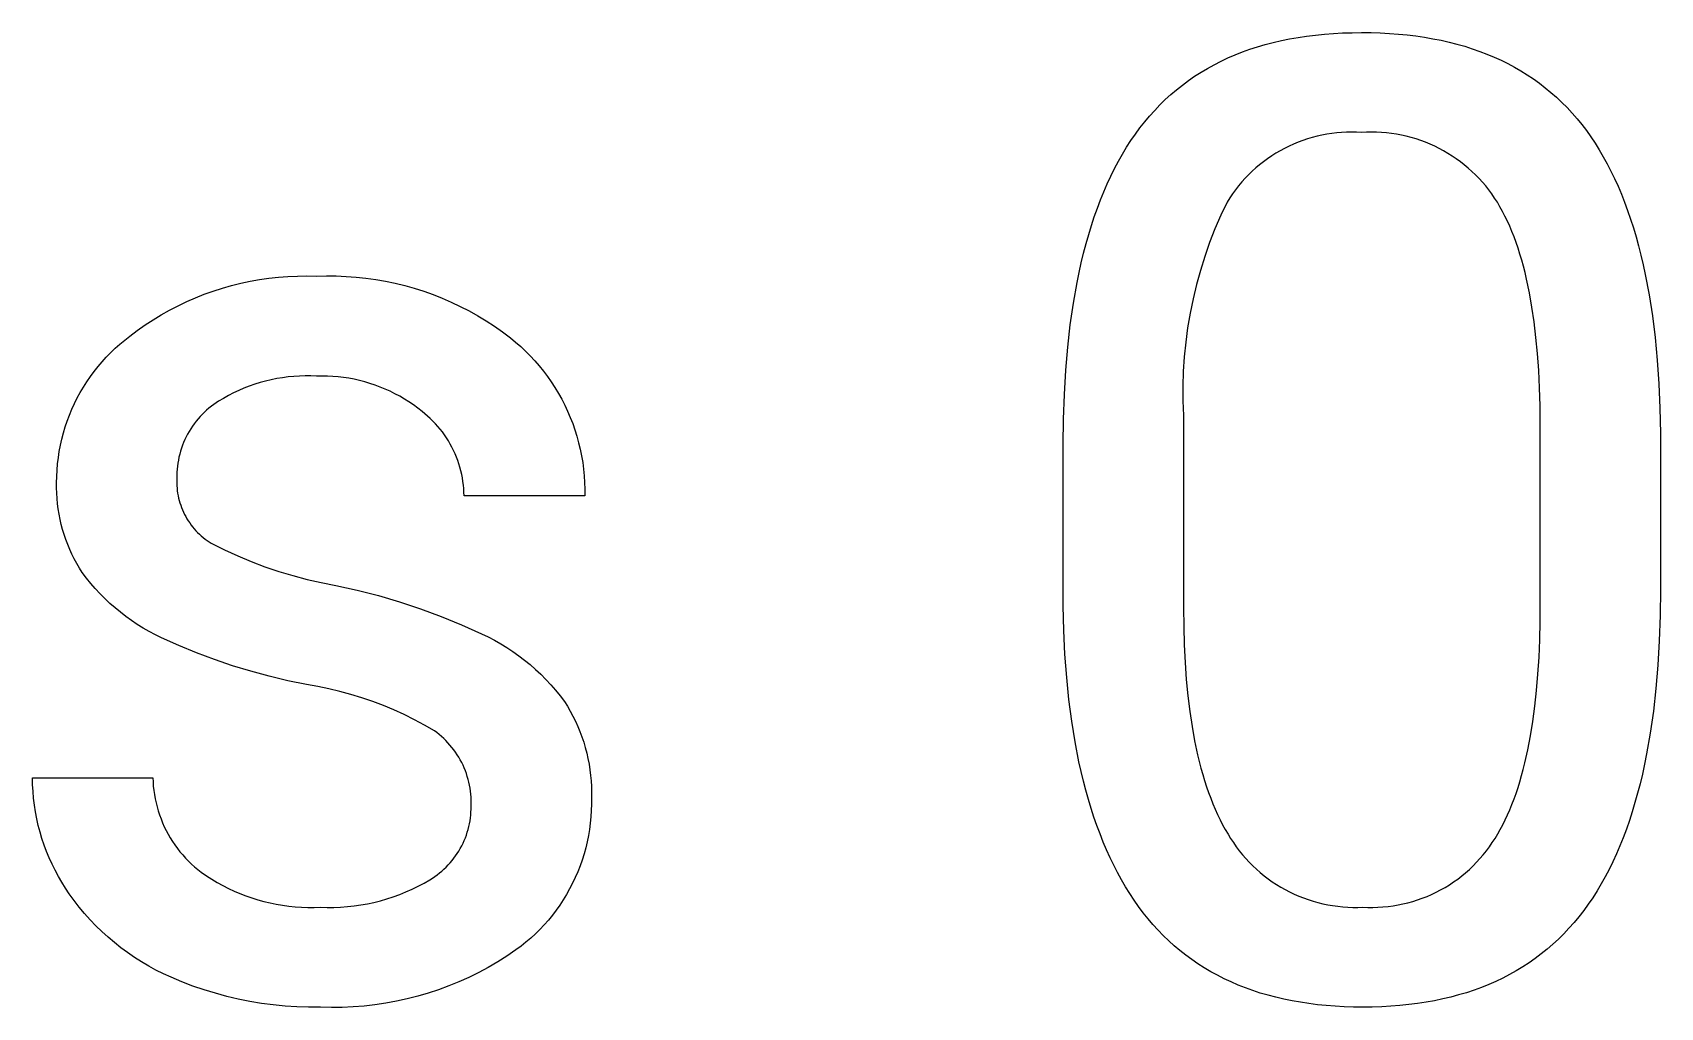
# Model space of a CAD drawing. Header units: millimetres. Extents: x -987 to 2591, y -102 to 2398.
# Drawn here: x 1561.2 to 1605.78, y 54.91 to 81.61 of the extents above; entities that cross this region are included whole.
import ezdxf

# ---------------------------------------------------------------- set-up
doc = ezdxf.new("R2010")
doc.units = ezdxf.units.MM
doc.header["$MEASUREMENT"] = 0
doc.layers.add('Domyślny', color=7, linetype='Continuous', true_color=0x000000)

msp = doc.modelspace()

# ---------------------------------------------------------------- linework, layer by layer
at = {"layer": 'Domyślny'}
for p, q in [((1596.574, 81.562), (1596.822, 81.581)), ((1596.822, 81.581), (1597.075, 81.594)), ((1597.075, 81.594), (1597.332, 81.602)), ((1597.332, 81.602), (1597.593, 81.605)), ((1597.593, 81.605), (1597.852, 81.603)), ((1597.852, 81.603), (1598.107, 81.595)), ((1598.107, 81.595), (1598.357, 81.582)), ((1598.357, 81.582), (1598.604, 81.563)), ((1594.332, 81.073), (1594.536, 81.146)), ((1594.536, 81.146), (1594.745, 81.214)), ((1594.745, 81.214), (1594.958, 81.276)), ((1594.958, 81.276), (1595.176, 81.333)), ((1595.176, 81.333), (1595.398, 81.385)), ((1595.398, 81.385), (1595.624, 81.431)), ((1595.624, 81.431), (1595.855, 81.472)), ((1595.855, 81.472), (1596.09, 81.507)), ((1596.09, 81.507), (1596.33, 81.537)), ((1596.33, 81.537), (1596.574, 81.562)), ((1598.604, 81.563), (1598.845, 81.54)), ((1598.845, 81.54), (1599.083, 81.511)), ((1599.083, 81.511), (1599.316, 81.477)), ((1599.316, 81.477), (1599.545, 81.437)), ((1599.545, 81.437), (1599.77, 81.393)), ((1599.77, 81.393), (1599.99, 81.343)), ((1599.99, 81.343), (1600.206, 81.288)), ((1600.206, 81.288), (1600.418, 81.228)), ((1600.418, 81.228), (1600.625, 81.162)), ((1600.625, 81.162), (1600.828, 81.091)), ((1593.375, 80.624), (1593.558, 80.725)), ((1593.558, 80.725), (1593.745, 80.82)), ((1593.745, 80.82), (1593.936, 80.91)), ((1593.936, 80.91), (1594.132, 80.994)), ((1594.132, 80.994), (1594.332, 81.073)), ((1600.828, 81.091), (1601.027, 81.015)), ((1601.027, 81.015), (1601.222, 80.934)), ((1601.222, 80.934), (1601.412, 80.847)), ((1601.412, 80.847), (1601.598, 80.756)), ((1601.598, 80.756), (1601.779, 80.659)), ((1592.689, 80.168), (1592.854, 80.29)), ((1592.854, 80.29), (1593.023, 80.407)), ((1593.023, 80.407), (1593.197, 80.518)), ((1593.197, 80.518), (1593.375, 80.624)), ((1601.779, 80.659), (1601.957, 80.556)), ((1601.957, 80.556), (1602.13, 80.449)), ((1602.13, 80.449), (1602.298, 80.336)), ((1602.298, 80.336), (1602.463, 80.218)), ((1592.22, 79.768), (1592.372, 79.907)), ((1592.372, 79.907), (1592.528, 80.04)), ((1592.528, 80.04), (1592.689, 80.168)), ((1602.463, 80.218), (1602.623, 80.095)), ((1602.623, 80.095), (1602.779, 79.967)), ((1602.779, 79.967), (1602.93, 79.833)), ((1602.93, 79.833), (1603.077, 79.694)), ((1591.79, 79.32), (1591.929, 79.475)), ((1591.929, 79.475), (1592.072, 79.624)), ((1592.072, 79.624), (1592.22, 79.768)), ((1603.077, 79.694), (1603.22, 79.55)), ((1603.22, 79.55), (1603.358, 79.4)), ((1603.358, 79.4), (1603.493, 79.246)), ((1591.4, 78.823), (1591.526, 78.994)), ((1591.526, 78.994), (1591.656, 79.16)), ((1591.656, 79.16), (1591.79, 79.32)), ((1603.493, 79.246), (1603.623, 79.086)), ((1603.623, 79.086), (1603.748, 78.92)), ((1603.748, 78.92), (1603.87, 78.75)), ((1591.047, 78.275), (1591.161, 78.464)), ((1591.161, 78.464), (1591.279, 78.646)), ((1591.279, 78.646), (1591.4, 78.823)), ((1595.607, 78.493), (1595.485, 78.433)), ((1595.731, 78.549), (1595.607, 78.493)), ((1595.857, 78.601), (1595.731, 78.549)), ((1595.985, 78.649), (1595.857, 78.601)), ((1596.114, 78.692), (1595.985, 78.649)), ((1596.244, 78.731), (1596.114, 78.692)), ((1596.376, 78.765), (1596.244, 78.731)), ((1596.509, 78.795), (1596.376, 78.765)), ((1596.643, 78.821), (1596.509, 78.795)), ((1596.778, 78.841), (1596.643, 78.821)), ((1596.913, 78.857), (1596.778, 78.841)), ((1597.048, 78.869), (1596.913, 78.857)), ((1597.185, 78.876), (1597.048, 78.869)), ((1597.321, 78.878), (1597.185, 78.876)), ((1597.457, 78.875), (1597.321, 78.878)), ((1597.593, 78.868), (1597.457, 78.875)), ((1597.73, 78.875), (1597.593, 78.868)), ((1597.867, 78.878), (1597.73, 78.875)), ((1598.005, 78.876), (1597.867, 78.878)), ((1598.142, 78.869), (1598.005, 78.876)), ((1598.279, 78.857), (1598.142, 78.869)), ((1598.415, 78.841), (1598.279, 78.857)), ((1598.551, 78.82), (1598.415, 78.841)), ((1598.685, 78.795), (1598.551, 78.82)), ((1598.819, 78.765), (1598.685, 78.795)), ((1598.952, 78.73), (1598.819, 78.765)), ((1599.084, 78.691), (1598.952, 78.73)), ((1599.214, 78.648), (1599.084, 78.691)), ((1599.343, 78.6), (1599.214, 78.648)), ((1599.47, 78.548), (1599.343, 78.6)), ((1599.595, 78.492), (1599.47, 78.548)), ((1599.718, 78.431), (1599.595, 78.492)), ((1603.87, 78.75), (1603.988, 78.573)), ((1603.988, 78.573), (1604.102, 78.391)), ((1590.831, 77.881), (1590.937, 78.081)), ((1590.937, 78.081), (1591.047, 78.275)), ((1594.909, 78.07), (1594.802, 77.986)), ((1595.019, 78.15), (1594.909, 78.07)), ((1595.132, 78.227), (1595.019, 78.15)), ((1595.247, 78.299), (1595.132, 78.227)), ((1595.365, 78.368), (1595.247, 78.299)), ((1595.485, 78.433), (1595.365, 78.368)), ((1599.839, 78.366), (1599.718, 78.431)), ((1599.958, 78.297), (1599.839, 78.366)), ((1600.074, 78.224), (1599.958, 78.297)), ((1600.188, 78.147), (1600.074, 78.224)), ((1600.299, 78.067), (1600.188, 78.147)), ((1600.407, 77.983), (1600.299, 78.067)), ((1604.102, 78.391), (1604.212, 78.204)), ((1604.212, 78.204), (1604.318, 78.01)), ((1604.318, 78.01), (1604.421, 77.811)), ((1590.631, 77.465), (1590.729, 77.676)), ((1590.729, 77.676), (1590.831, 77.881)), ((1594.404, 77.615), (1594.312, 77.514)), ((1594.499, 77.713), (1594.404, 77.615)), ((1594.597, 77.807), (1594.499, 77.713)), ((1594.698, 77.898), (1594.597, 77.807)), ((1594.802, 77.986), (1594.698, 77.898)), ((1600.513, 77.895), (1600.407, 77.983)), ((1600.615, 77.803), (1600.513, 77.895)), ((1600.714, 77.708), (1600.615, 77.803)), ((1600.81, 77.61), (1600.714, 77.708)), ((1600.903, 77.508), (1600.81, 77.61)), ((1604.421, 77.811), (1604.52, 77.606)), ((1604.52, 77.606), (1604.616, 77.396)), ((1590.446, 77.025), (1590.536, 77.248)), ((1590.536, 77.248), (1590.631, 77.465)), ((1594.06, 77.193), (1593.983, 77.08)), ((1594.14, 77.303), (1594.06, 77.193)), ((1594.225, 77.41), (1594.14, 77.303)), ((1594.312, 77.514), (1594.225, 77.41)), ((1600.992, 77.404), (1600.903, 77.508)), ((1601.077, 77.296), (1600.992, 77.404)), ((1601.159, 77.186), (1601.077, 77.296)), ((1601.237, 77.073), (1601.159, 77.186)), ((1604.616, 77.396), (1604.707, 77.18)), ((1604.707, 77.18), (1604.795, 76.958)), ((1590.276, 76.562), (1590.359, 76.796)), ((1590.359, 76.796), (1590.446, 77.025)), ((1593.91, 76.965), (1593.738, 76.602)), ((1593.983, 77.08), (1593.91, 76.965)), ((1601.311, 76.957), (1601.237, 77.073)), ((1601.383, 76.836), (1601.311, 76.957)), ((1601.453, 76.71), (1601.383, 76.836)), ((1601.52, 76.579), (1601.453, 76.71)), ((1604.795, 76.958), (1604.879, 76.73)), ((1604.879, 76.73), (1604.959, 76.497)), ((1590.122, 76.076), (1590.197, 76.322)), ((1590.197, 76.322), (1590.276, 76.562)), ((1593.579, 76.232), (1593.433, 75.857)), ((1593.738, 76.602), (1593.579, 76.232)), ((1601.586, 76.444), (1601.52, 76.579)), ((1601.649, 76.305), (1601.586, 76.444)), ((1601.709, 76.161), (1601.649, 76.305)), ((1604.959, 76.497), (1605.036, 76.258)), ((1605.036, 76.258), (1605.109, 76.013)), ((1589.983, 75.567), (1590.05, 75.825)), ((1590.05, 75.825), (1590.122, 76.076)), ((1593.433, 75.857), (1593.3, 75.478)), ((1601.768, 76.013), (1601.709, 76.161)), ((1601.824, 75.86), (1601.768, 76.013)), ((1601.878, 75.703), (1601.824, 75.86)), ((1605.109, 76.013), (1605.178, 75.763)), ((1589.919, 75.304), (1589.983, 75.567)), ((1593.3, 75.478), (1593.179, 75.094)), ((1601.929, 75.542), (1601.878, 75.703)), ((1601.979, 75.376), (1601.929, 75.542)), ((1602.026, 75.205), (1601.979, 75.376)), ((1605.178, 75.763), (1605.243, 75.507)), ((1605.243, 75.507), (1605.304, 75.245)), ((1567.676, 74.878), (1567.936, 74.907)), ((1567.936, 74.907), (1568.196, 74.927)), ((1568.196, 74.927), (1568.457, 74.938)), ((1568.457, 74.938), (1568.718, 74.94)), ((1568.718, 74.94), (1568.979, 74.934)), ((1568.979, 74.934), (1569.25, 74.942)), ((1569.25, 74.942), (1569.521, 74.941)), ((1569.521, 74.941), (1569.792, 74.93)), ((1569.792, 74.93), (1570.062, 74.911)), ((1570.062, 74.911), (1570.332, 74.882)), ((1589.803, 74.761), (1589.859, 75.035)), ((1589.859, 75.035), (1589.919, 75.304)), ((1593.179, 75.094), (1593.072, 74.706)), ((1602.07, 75.031), (1602.026, 75.205)), ((1602.113, 74.851), (1602.07, 75.031)), ((1605.304, 75.245), (1605.362, 74.978)), ((1605.362, 74.978), (1605.466, 74.426)), ((1565.664, 74.342), (1565.906, 74.439)), ((1565.906, 74.439), (1566.152, 74.527)), ((1566.152, 74.527), (1566.401, 74.607)), ((1566.401, 74.607), (1566.652, 74.678)), ((1566.652, 74.678), (1566.905, 74.741)), ((1566.905, 74.741), (1567.161, 74.795)), ((1567.161, 74.795), (1567.418, 74.841)), ((1567.418, 74.841), (1567.676, 74.878)), ((1570.332, 74.882), (1570.6, 74.844)), ((1570.6, 74.844), (1570.867, 74.797)), ((1570.867, 74.797), (1571.132, 74.742)), ((1571.132, 74.742), (1571.395, 74.677)), ((1571.395, 74.677), (1571.656, 74.604)), ((1571.656, 74.604), (1571.914, 74.521)), ((1571.914, 74.521), (1572.17, 74.431)), ((1589.703, 74.195), (1589.803, 74.761)), ((1593.072, 74.706), (1592.978, 74.315)), ((1602.191, 74.48), (1602.113, 74.851)), ((1602.259, 74.09), (1602.191, 74.48)), ((1564.729, 73.878), (1564.957, 74.006)), ((1564.957, 74.006), (1565.189, 74.126)), ((1565.189, 74.126), (1565.424, 74.238)), ((1565.424, 74.238), (1565.664, 74.342)), ((1572.17, 74.431), (1572.422, 74.331)), ((1572.422, 74.331), (1572.67, 74.223)), ((1572.67, 74.223), (1572.915, 74.107)), ((1572.915, 74.107), (1573.156, 73.983)), ((1589.618, 73.605), (1589.703, 74.195)), ((1592.978, 74.315), (1592.898, 73.921)), ((1602.319, 73.683), (1602.259, 74.09)), ((1605.466, 74.426), (1605.556, 73.851)), ((1564.073, 73.45), (1564.287, 73.6)), ((1564.287, 73.6), (1564.506, 73.743)), ((1564.506, 73.743), (1564.729, 73.878)), ((1573.156, 73.983), (1573.392, 73.85)), ((1573.392, 73.85), (1573.624, 73.71)), ((1573.624, 73.71), (1573.851, 73.562)), ((1573.851, 73.562), (1574.073, 73.407)), ((1589.549, 72.993), (1589.618, 73.605)), ((1592.898, 73.921), (1592.831, 73.524)), ((1602.369, 73.258), (1602.319, 73.683)), ((1605.556, 73.851), (1605.63, 73.254)), ((1563.597, 73.077), (1563.729, 73.187)), ((1563.729, 73.187), (1563.865, 73.293)), ((1563.865, 73.293), (1564.073, 73.45)), ((1574.073, 73.407), (1574.29, 73.244)), ((1574.29, 73.244), (1574.432, 73.127)), ((1574.432, 73.127), (1574.569, 73.006)), ((1592.778, 73.126), (1592.738, 72.725)), ((1592.831, 73.524), (1592.778, 73.126)), ((1602.411, 72.816), (1602.369, 73.258)), ((1605.63, 73.254), (1605.689, 72.634)), ((1563.109, 72.592), (1563.224, 72.72)), ((1563.224, 72.72), (1563.344, 72.843)), ((1563.344, 72.843), (1563.469, 72.962)), ((1563.469, 72.962), (1563.597, 73.077)), ((1574.569, 73.006), (1574.703, 72.881)), ((1574.703, 72.881), (1574.832, 72.751)), ((1574.832, 72.751), (1574.957, 72.616)), ((1589.495, 72.357), (1589.549, 72.993)), ((1592.738, 72.725), (1592.713, 72.324)), ((1602.443, 72.356), (1602.411, 72.816)), ((1562.789, 72.187), (1562.891, 72.326)), ((1562.891, 72.326), (1562.997, 72.461)), ((1562.997, 72.461), (1563.109, 72.592)), ((1574.957, 72.616), (1575.077, 72.477)), ((1575.077, 72.477), (1575.192, 72.335)), ((1575.192, 72.335), (1575.303, 72.188)), ((1589.456, 71.699), (1589.495, 72.357)), ((1592.713, 72.324), (1592.701, 71.922)), ((1602.466, 71.878), (1602.443, 72.356)), ((1605.689, 72.634), (1605.733, 71.991)), ((1562.512, 71.751), (1562.599, 71.9)), ((1562.599, 71.9), (1562.691, 72.045)), ((1562.691, 72.045), (1562.789, 72.187)), ((1566.85, 71.804), (1566.708, 71.737)), ((1566.993, 71.866), (1566.85, 71.804)), ((1567.139, 71.922), (1566.993, 71.866)), ((1567.286, 71.974), (1567.139, 71.922)), ((1567.435, 72.021), (1567.286, 71.974)), ((1567.586, 72.062), (1567.435, 72.021)), ((1567.737, 72.099), (1567.586, 72.062)), ((1567.891, 72.13), (1567.737, 72.099)), ((1568.045, 72.155), (1567.891, 72.13)), ((1568.199, 72.176), (1568.045, 72.155)), ((1568.355, 72.191), (1568.199, 72.176)), ((1568.511, 72.2), (1568.355, 72.191)), ((1568.667, 72.205), (1568.511, 72.2)), ((1568.823, 72.204), (1568.667, 72.205)), ((1568.979, 72.197), (1568.823, 72.204)), ((1569.127, 72.2), (1568.979, 72.197)), ((1569.276, 72.198), (1569.127, 72.2)), ((1569.424, 72.191), (1569.276, 72.198)), ((1569.572, 72.178), (1569.424, 72.191)), ((1569.719, 72.161), (1569.572, 72.178)), ((1569.866, 72.138), (1569.719, 72.161)), ((1570.011, 72.111), (1569.866, 72.138)), ((1570.156, 72.078), (1570.011, 72.111)), ((1570.3, 72.041), (1570.156, 72.078)), ((1570.442, 71.999), (1570.3, 72.041)), ((1570.583, 71.952), (1570.442, 71.999)), ((1570.722, 71.9), (1570.583, 71.952)), ((1570.859, 71.843), (1570.722, 71.9)), ((1570.994, 71.782), (1570.859, 71.843)), ((1571.127, 71.716), (1570.994, 71.782)), ((1575.303, 72.188), (1575.408, 72.038)), ((1575.408, 72.038), (1575.508, 71.884)), ((1575.508, 71.884), (1575.603, 71.727)), ((1592.701, 71.922), (1592.702, 71.519)), ((1602.479, 71.382), (1602.466, 71.878)), ((1605.733, 71.991), (1605.763, 71.325)), ((1562.282, 71.289), (1562.353, 71.446)), ((1562.353, 71.446), (1562.43, 71.6)), ((1562.43, 71.6), (1562.512, 71.751)), ((1566.035, 71.321), (1565.971, 71.266)), ((1566.101, 71.373), (1566.035, 71.321)), ((1566.169, 71.424), (1566.101, 71.373)), ((1566.299, 71.509), (1566.169, 71.424)), ((1566.433, 71.59), (1566.299, 71.509)), ((1566.569, 71.666), (1566.433, 71.59)), ((1566.708, 71.737), (1566.569, 71.666)), ((1571.257, 71.645), (1571.127, 71.716)), ((1571.385, 71.57), (1571.257, 71.645)), ((1571.511, 71.491), (1571.385, 71.57)), ((1571.633, 71.408), (1571.511, 71.491)), ((1571.753, 71.32), (1571.633, 71.408)), ((1571.87, 71.228), (1571.753, 71.32)), ((1575.603, 71.727), (1575.692, 71.567)), ((1575.692, 71.567), (1575.776, 71.404)), ((1575.776, 71.404), (1575.854, 71.238)), ((1589.433, 71.017), (1589.456, 71.699)), ((1592.702, 71.519), (1592.718, 71.117)), ((1602.484, 70.869), (1602.479, 71.382)), ((1605.763, 71.325), (1605.777, 70.636)), ((1562.1, 70.806), (1562.155, 70.969)), ((1562.155, 70.969), (1562.216, 71.131)), ((1562.216, 71.131), (1562.282, 71.289)), ((1565.631, 70.895), (1565.582, 70.826)), ((1565.682, 70.961), (1565.631, 70.895)), ((1565.736, 71.026), (1565.682, 70.961)), ((1565.792, 71.089), (1565.736, 71.026)), ((1565.85, 71.15), (1565.792, 71.089)), ((1565.909, 71.209), (1565.85, 71.15)), ((1565.971, 71.266), (1565.909, 71.209)), ((1571.947, 71.167), (1571.87, 71.228)), ((1572.022, 71.103), (1571.947, 71.167)), ((1572.095, 71.036), (1572.022, 71.103)), ((1572.166, 70.967), (1572.095, 71.036)), ((1572.235, 70.896), (1572.166, 70.967)), ((1572.301, 70.823), (1572.235, 70.896)), ((1575.854, 71.238), (1575.926, 71.069)), ((1575.926, 71.069), (1575.993, 70.898)), ((1575.993, 70.898), (1576.054, 70.725)), ((1589.425, 70.313), (1589.433, 71.017)), ((1592.718, 71.117), (1592.718, 65.855)), ((1561.969, 70.307), (1562.007, 70.475)), ((1562.007, 70.475), (1562.051, 70.641)), ((1562.051, 70.641), (1562.1, 70.806)), ((1565.375, 70.461), (1565.341, 70.384)), ((1565.411, 70.537), (1565.375, 70.461)), ((1565.45, 70.611), (1565.411, 70.537)), ((1565.492, 70.684), (1565.45, 70.611)), ((1565.536, 70.756), (1565.492, 70.684)), ((1565.582, 70.826), (1565.536, 70.756)), ((1572.364, 70.747), (1572.301, 70.823)), ((1572.425, 70.669), (1572.364, 70.747)), ((1572.483, 70.589), (1572.425, 70.669)), ((1572.539, 70.507), (1572.483, 70.589)), ((1572.592, 70.424), (1572.539, 70.507)), ((1576.054, 70.725), (1576.109, 70.55)), ((1576.109, 70.55), (1576.157, 70.374)), ((1602.484, 65.481), (1602.484, 70.869)), ((1605.777, 70.636), (1605.777, 66.355)), ((1561.911, 69.968), (1561.937, 70.138)), ((1561.937, 70.138), (1561.969, 70.307)), ((1565.213, 69.983), (1565.196, 69.901)), ((1565.233, 70.065), (1565.213, 69.983)), ((1565.256, 70.146), (1565.233, 70.065)), ((1565.282, 70.226), (1565.256, 70.146)), ((1565.31, 70.306), (1565.282, 70.226)), ((1565.341, 70.384), (1565.31, 70.306)), ((1572.641, 70.338), (1572.592, 70.424)), ((1572.688, 70.251), (1572.641, 70.338)), ((1572.732, 70.163), (1572.688, 70.251)), ((1572.773, 70.073), (1572.732, 70.163)), ((1572.811, 69.982), (1572.773, 70.073)), ((1572.846, 69.889), (1572.811, 69.982)), ((1576.157, 70.374), (1576.2, 70.195)), ((1576.2, 70.195), (1576.237, 70.016)), ((1576.237, 70.016), (1576.267, 69.835)), ((1589.425, 65.908), (1589.425, 70.313)), ((1561.867, 69.453), (1561.876, 69.625)), ((1561.876, 69.625), (1561.89, 69.797)), ((1561.89, 69.797), (1561.911, 69.968)), ((1565.157, 69.567), (1565.154, 69.483)), ((1565.162, 69.651), (1565.157, 69.567)), ((1565.171, 69.735), (1565.162, 69.651)), ((1565.182, 69.818), (1565.171, 69.735)), ((1565.196, 69.901), (1565.182, 69.818)), ((1572.878, 69.796), (1572.846, 69.889)), ((1572.907, 69.701), (1572.878, 69.796)), ((1572.932, 69.606), (1572.907, 69.701)), ((1572.954, 69.509), (1572.932, 69.606)), ((1576.267, 69.835), (1576.292, 69.653)), ((1576.292, 69.653), (1576.31, 69.47)), ((1561.863, 69.137), (1561.864, 69.281)), ((1561.867, 68.993), (1561.863, 69.137)), ((1561.864, 69.281), (1561.867, 69.453)), ((1565.154, 69.399), (1565.152, 69.331)), ((1565.152, 69.331), (1565.153, 69.263)), ((1565.153, 69.263), (1565.155, 69.195)), ((1565.154, 69.483), (1565.154, 69.399)), ((1565.155, 69.195), (1565.16, 69.127)), ((1565.16, 69.127), (1565.167, 69.059)), ((1572.973, 69.412), (1572.954, 69.509)), ((1572.988, 69.315), (1572.973, 69.412)), ((1573.001, 69.216), (1572.988, 69.315)), ((1573.01, 69.118), (1573.001, 69.216)), ((1573.015, 69.019), (1573.01, 69.118)), ((1576.31, 69.47), (1576.321, 69.287)), ((1576.321, 69.287), (1576.327, 69.104)), ((1576.327, 69.104), (1576.326, 68.921)), ((1561.875, 68.848), (1561.867, 68.993)), ((1561.888, 68.705), (1561.875, 68.848)), ((1561.906, 68.561), (1561.888, 68.705)), ((1565.167, 69.059), (1565.177, 68.992)), ((1565.177, 68.992), (1565.189, 68.924)), ((1565.189, 68.924), (1565.203, 68.858)), ((1565.203, 68.858), (1565.22, 68.792)), ((1565.22, 68.792), (1565.239, 68.726)), ((1565.239, 68.726), (1565.26, 68.662)), ((1565.26, 68.662), (1565.283, 68.598)), ((1573.018, 68.921), (1573.015, 69.019)), ((1576.326, 68.921), (1573.018, 68.921)), ((1561.929, 68.419), (1561.906, 68.561)), ((1561.957, 68.277), (1561.929, 68.419)), ((1561.99, 68.136), (1561.957, 68.277)), ((1565.283, 68.598), (1565.309, 68.534)), ((1565.309, 68.534), (1565.336, 68.472)), ((1565.336, 68.472), (1565.366, 68.411)), ((1565.366, 68.411), (1565.398, 68.351)), ((1565.398, 68.351), (1565.432, 68.292)), ((1565.432, 68.292), (1565.468, 68.234)), ((1565.468, 68.234), (1565.506, 68.177)), ((1562.027, 67.997), (1561.99, 68.136)), ((1562.069, 67.859), (1562.027, 67.997)), ((1562.115, 67.722), (1562.069, 67.859)), ((1565.506, 68.177), (1565.546, 68.122)), ((1565.546, 68.122), (1565.588, 68.068)), ((1565.588, 68.068), (1565.632, 68.016)), ((1565.632, 68.016), (1565.677, 67.965)), ((1565.677, 67.965), (1565.724, 67.916)), ((1565.724, 67.916), (1565.773, 67.869)), ((1565.773, 67.869), (1565.824, 67.823)), ((1565.824, 67.823), (1565.876, 67.779)), ((1565.876, 67.779), (1565.929, 67.737)), ((1562.166, 67.587), (1562.115, 67.722)), ((1562.222, 67.454), (1562.166, 67.587)), ((1562.282, 67.322), (1562.222, 67.454)), ((1562.347, 67.193), (1562.282, 67.322)), ((1565.929, 67.737), (1565.984, 67.696)), ((1565.984, 67.696), (1566.04, 67.658)), ((1566.04, 67.658), (1566.098, 67.622)), ((1566.098, 67.622), (1566.457, 67.443)), ((1566.457, 67.443), (1566.822, 67.276)), ((1562.416, 67.066), (1562.347, 67.193)), ((1562.489, 66.942), (1562.416, 67.066)), ((1562.566, 66.82), (1562.489, 66.942)), ((1566.822, 67.276), (1567.192, 67.122)), ((1567.192, 67.122), (1567.568, 66.981)), ((1567.568, 66.981), (1567.947, 66.852)), ((1562.68, 66.669), (1562.566, 66.82)), ((1562.799, 66.522), (1562.68, 66.669)), ((1562.923, 66.379), (1562.799, 66.522)), ((1567.947, 66.852), (1568.332, 66.736)), ((1568.332, 66.736), (1568.719, 66.634)), ((1568.719, 66.634), (1569.11, 66.544)), ((1569.11, 66.544), (1569.504, 66.468)), ((1569.504, 66.468), (1570.092, 66.338)), ((1563.052, 66.24), (1562.923, 66.379)), ((1563.186, 66.106), (1563.052, 66.24)), ((1563.324, 65.976), (1563.186, 66.106)), ((1563.466, 65.851), (1563.324, 65.976)), ((1570.092, 66.338), (1570.676, 66.188)), ((1570.676, 66.188), (1571.254, 66.018)), ((1571.254, 66.018), (1571.825, 65.828)), ((1605.777, 66.355), (1605.769, 65.642)), ((1563.612, 65.731), (1563.466, 65.851)), ((1563.762, 65.616), (1563.612, 65.731)), ((1563.916, 65.506), (1563.762, 65.616)), ((1571.825, 65.828), (1572.39, 65.619)), ((1572.39, 65.619), (1572.948, 65.391)), ((1589.442, 65.234), (1589.425, 65.908)), ((1592.718, 65.855), (1592.723, 65.339)), ((1605.769, 65.642), (1605.746, 64.952)), ((1564.073, 65.401), (1563.916, 65.506)), ((1564.234, 65.301), (1564.073, 65.401)), ((1564.399, 65.207), (1564.234, 65.301)), ((1564.566, 65.119), (1564.399, 65.207)), ((1564.736, 65.036), (1564.566, 65.119)), ((1572.948, 65.391), (1573.497, 65.144)), ((1573.497, 65.144), (1573.675, 65.058)), ((1589.473, 64.582), (1589.442, 65.234)), ((1592.723, 65.339), (1592.737, 64.84)), ((1602.473, 64.982), (1602.484, 65.481)), ((1565.213, 64.821), (1564.736, 65.036)), ((1565.696, 64.621), (1565.213, 64.821)), ((1573.675, 65.058), (1573.85, 64.967)), ((1573.85, 64.967), (1574.022, 64.87)), ((1574.022, 64.87), (1574.19, 64.766)), ((1574.19, 64.766), (1574.355, 64.658)), ((1574.355, 64.658), (1574.516, 64.543)), ((1592.737, 64.84), (1592.761, 64.359)), ((1602.453, 64.501), (1602.473, 64.982)), ((1605.746, 64.952), (1605.707, 64.286)), ((1566.185, 64.437), (1565.696, 64.621)), ((1566.679, 64.269), (1566.185, 64.437)), ((1567.179, 64.116), (1566.679, 64.269)), ((1574.516, 64.543), (1574.673, 64.424)), ((1574.673, 64.424), (1574.826, 64.299)), ((1574.826, 64.299), (1574.975, 64.169)), ((1589.52, 63.95), (1589.473, 64.582)), ((1592.761, 64.359), (1592.794, 63.894)), ((1602.424, 64.037), (1602.453, 64.501)), ((1605.707, 64.286), (1605.653, 63.642)), ((1567.683, 63.979), (1567.179, 64.116)), ((1568.192, 63.859), (1567.683, 63.979)), ((1568.704, 63.754), (1568.192, 63.859)), ((1569.012, 63.701), (1568.704, 63.754)), ((1574.975, 64.169), (1575.119, 64.034)), ((1575.119, 64.034), (1575.258, 63.894)), ((1575.258, 63.894), (1575.393, 63.75)), ((1575.393, 63.75), (1575.522, 63.601)), ((1589.581, 63.34), (1589.52, 63.95)), ((1592.794, 63.894), (1592.837, 63.447)), ((1602.387, 63.589), (1602.424, 64.037)), ((1569.318, 63.639), (1569.012, 63.701)), ((1569.622, 63.566), (1569.318, 63.639)), ((1569.923, 63.484), (1569.622, 63.566)), ((1570.222, 63.392), (1569.923, 63.484)), ((1570.517, 63.291), (1570.222, 63.392)), ((1575.522, 63.601), (1575.647, 63.448)), ((1575.647, 63.448), (1575.766, 63.29)), ((1589.658, 62.751), (1589.581, 63.34)), ((1592.837, 63.447), (1592.889, 63.017)), ((1602.34, 63.159), (1602.387, 63.589)), ((1605.653, 63.642), (1605.584, 63.022)), ((1570.809, 63.18), (1570.517, 63.291)), ((1571.097, 63.059), (1570.809, 63.18)), ((1571.382, 62.93), (1571.097, 63.059)), ((1571.662, 62.791), (1571.382, 62.93)), ((1575.766, 63.29), (1575.849, 63.159)), ((1575.849, 63.159), (1575.926, 63.026)), ((1575.926, 63.026), (1576, 62.889)), ((1576, 62.889), (1576.068, 62.75)), ((1592.889, 63.017), (1592.951, 62.604)), ((1602.285, 62.745), (1602.34, 63.159)), ((1605.584, 63.022), (1605.499, 62.426)), ((1571.937, 62.644), (1571.662, 62.791)), ((1572.208, 62.487), (1571.937, 62.644)), ((1572.274, 62.438), (1572.208, 62.487)), ((1572.339, 62.387), (1572.274, 62.438)), ((1576.068, 62.75), (1576.132, 62.609)), ((1576.132, 62.609), (1576.191, 62.466)), ((1576.191, 62.466), (1576.245, 62.321)), ((1589.749, 62.184), (1589.658, 62.751)), ((1592.951, 62.604), (1593.023, 62.208)), ((1602.221, 62.348), (1602.285, 62.745)), ((1605.499, 62.426), (1605.399, 61.852)), ((1572.401, 62.333), (1572.339, 62.387)), ((1572.462, 62.277), (1572.401, 62.333)), ((1572.521, 62.219), (1572.462, 62.277)), ((1572.578, 62.16), (1572.521, 62.219)), ((1572.633, 62.098), (1572.578, 62.16)), ((1572.686, 62.034), (1572.633, 62.098)), ((1572.736, 61.969), (1572.686, 62.034)), ((1572.784, 61.902), (1572.736, 61.969)), ((1576.245, 62.321), (1576.294, 62.174)), ((1576.294, 62.174), (1576.338, 62.026)), ((1576.338, 62.026), (1576.378, 61.876)), ((1589.856, 61.637), (1589.749, 62.184)), ((1593.023, 62.208), (1593.104, 61.829)), ((1602.067, 61.606), (1602.148, 61.969)), ((1602.148, 61.969), (1602.221, 62.348)), ((1572.83, 61.833), (1572.784, 61.902)), ((1572.874, 61.763), (1572.83, 61.833)), ((1572.915, 61.692), (1572.874, 61.763)), ((1572.954, 61.619), (1572.915, 61.692)), ((1572.99, 61.544), (1572.954, 61.619)), ((1573.023, 61.469), (1572.99, 61.544)), ((1576.378, 61.876), (1576.412, 61.725)), ((1576.412, 61.725), (1576.441, 61.573)), ((1576.441, 61.573), (1576.464, 61.42)), ((1589.915, 61.372), (1589.856, 61.637)), ((1593.104, 61.829), (1593.148, 61.646)), ((1593.148, 61.646), (1593.194, 61.467)), ((1602.022, 61.431), (1602.067, 61.606)), ((1605.343, 61.574), (1605.283, 61.302)), ((1605.399, 61.852), (1605.343, 61.574)), ((1561.207, 61.014), (1561.204, 61.202)), ((1561.204, 61.202), (1564.497, 61.202)), ((1564.497, 61.202), (1564.502, 61.086)), ((1564.502, 61.086), (1564.51, 60.971)), ((1573.054, 61.392), (1573.023, 61.469)), ((1573.083, 61.315), (1573.054, 61.392)), ((1573.108, 61.236), (1573.083, 61.315)), ((1573.131, 61.157), (1573.108, 61.236)), ((1573.151, 61.077), (1573.131, 61.157)), ((1573.169, 60.996), (1573.151, 61.077)), ((1576.464, 61.42), (1576.483, 61.267)), ((1576.483, 61.267), (1576.496, 61.113)), ((1576.496, 61.113), (1576.505, 60.958)), ((1589.977, 61.112), (1589.915, 61.372)), ((1590.044, 60.858), (1589.977, 61.112)), ((1593.194, 61.467), (1593.243, 61.293)), ((1593.243, 61.293), (1593.294, 61.123)), ((1593.294, 61.123), (1593.348, 60.957)), ((1601.877, 60.932), (1601.928, 61.094)), ((1601.928, 61.094), (1601.976, 61.26)), ((1601.976, 61.26), (1602.022, 61.431)), ((1605.283, 61.302), (1605.219, 61.036)), ((1561.217, 60.826), (1561.207, 61.014)), ((1561.233, 60.639), (1561.217, 60.826)), ((1561.255, 60.452), (1561.233, 60.639)), ((1564.51, 60.971), (1564.523, 60.856)), ((1564.523, 60.856), (1564.54, 60.742)), ((1564.54, 60.742), (1564.56, 60.628)), ((1564.56, 60.628), (1564.585, 60.515)), ((1573.184, 60.915), (1573.169, 60.996)), ((1573.195, 60.833), (1573.184, 60.915)), ((1573.204, 60.751), (1573.195, 60.833)), ((1573.211, 60.669), (1573.204, 60.751)), ((1573.214, 60.586), (1573.211, 60.669)), ((1576.505, 60.958), (1576.508, 60.803)), ((1576.508, 60.803), (1576.505, 60.649)), ((1576.505, 60.649), (1576.507, 60.476)), ((1590.114, 60.608), (1590.044, 60.858)), ((1593.348, 60.957), (1593.404, 60.796)), ((1593.404, 60.796), (1593.462, 60.639)), ((1593.462, 60.639), (1593.523, 60.486)), ((1601.711, 60.47), (1601.769, 60.62)), ((1601.769, 60.62), (1601.824, 60.774)), ((1601.824, 60.774), (1601.877, 60.932)), ((1605.152, 60.776), (1605.08, 60.521)), ((1605.219, 61.036), (1605.152, 60.776)), ((1561.284, 60.266), (1561.255, 60.452)), ((1561.319, 60.081), (1561.284, 60.266)), ((1564.585, 60.515), (1564.613, 60.403)), ((1564.613, 60.403), (1564.646, 60.292)), ((1564.646, 60.292), (1564.682, 60.182)), ((1564.682, 60.182), (1564.722, 60.073)), ((1573.193, 60.1), (1573.202, 60.18)), ((1573.202, 60.18), (1573.209, 60.261)), ((1573.209, 60.261), (1573.212, 60.341)), ((1573.212, 60.341), (1573.213, 60.421)), ((1573.213, 60.421), (1573.215, 60.504)), ((1573.215, 60.504), (1573.214, 60.586)), ((1576.502, 60.303), (1576.492, 60.131)), ((1576.507, 60.476), (1576.502, 60.303)), ((1590.188, 60.364), (1590.114, 60.608)), ((1590.266, 60.126), (1590.188, 60.364)), ((1593.523, 60.486), (1593.586, 60.337)), ((1593.586, 60.337), (1593.651, 60.193)), ((1593.651, 60.193), (1593.719, 60.053)), ((1601.526, 60.047), (1601.59, 60.184)), ((1601.59, 60.184), (1601.652, 60.325)), ((1601.652, 60.325), (1601.711, 60.47)), ((1605.005, 60.272), (1604.926, 60.029)), ((1605.08, 60.521), (1605.005, 60.272)), ((1561.36, 59.898), (1561.319, 60.081)), ((1561.408, 59.716), (1561.36, 59.898)), ((1564.722, 60.073), (1564.765, 59.966)), ((1564.765, 59.966), (1564.812, 59.861)), ((1564.812, 59.861), (1564.863, 59.757)), ((1564.863, 59.757), (1564.918, 59.655)), ((1573.107, 59.708), (1573.13, 59.785)), ((1573.13, 59.785), (1573.15, 59.863)), ((1573.15, 59.863), (1573.167, 59.942)), ((1573.167, 59.942), (1573.182, 60.021)), ((1573.182, 60.021), (1573.193, 60.1)), ((1576.453, 59.788), (1576.425, 59.618)), ((1576.475, 59.959), (1576.453, 59.788)), ((1576.492, 60.131), (1576.475, 59.959)), ((1590.347, 59.892), (1590.266, 60.126)), ((1590.432, 59.664), (1590.347, 59.892)), ((1593.719, 60.053), (1593.789, 59.917)), ((1593.789, 59.917), (1593.862, 59.785)), ((1593.862, 59.785), (1593.937, 59.658)), ((1601.321, 59.662), (1601.391, 59.786)), ((1601.391, 59.786), (1601.46, 59.914)), ((1601.46, 59.914), (1601.526, 60.047)), ((1604.843, 59.792), (1604.756, 59.56)), ((1604.926, 60.029), (1604.843, 59.792)), ((1561.461, 59.536), (1561.408, 59.716)), ((1561.521, 59.357), (1561.461, 59.536)), ((1561.587, 59.181), (1561.521, 59.357)), ((1564.918, 59.655), (1564.976, 59.555)), ((1564.976, 59.555), (1565.037, 59.457)), ((1565.037, 59.457), (1565.102, 59.361)), ((1565.102, 59.361), (1565.17, 59.267)), ((1572.916, 59.266), (1572.955, 59.336)), ((1572.955, 59.336), (1572.99, 59.409)), ((1572.99, 59.409), (1573.023, 59.482)), ((1573.023, 59.482), (1573.054, 59.556)), ((1573.054, 59.556), (1573.082, 59.632)), ((1573.082, 59.632), (1573.107, 59.708)), ((1576.39, 59.448), (1576.35, 59.281)), ((1576.425, 59.618), (1576.39, 59.448)), ((1590.521, 59.442), (1590.432, 59.664)), ((1590.614, 59.224), (1590.521, 59.442)), ((1593.937, 59.658), (1594.008, 59.54)), ((1594.008, 59.54), (1594.084, 59.425)), ((1594.084, 59.425), (1594.163, 59.312)), ((1594.163, 59.312), (1594.246, 59.202)), ((1601.012, 59.201), (1601.095, 59.312)), ((1601.095, 59.312), (1601.173, 59.426)), ((1601.173, 59.426), (1601.248, 59.542)), ((1601.248, 59.542), (1601.321, 59.662)), ((1604.666, 59.335), (1604.571, 59.115)), ((1604.756, 59.56), (1604.666, 59.335)), ((1561.659, 59.007), (1561.587, 59.181)), ((1561.737, 58.836), (1561.659, 59.007)), ((1561.82, 58.668), (1561.737, 58.836)), ((1565.17, 59.267), (1565.241, 59.176)), ((1565.241, 59.176), (1565.315, 59.088)), ((1565.315, 59.088), (1565.393, 59.002)), ((1565.393, 59.002), (1565.473, 58.918)), ((1565.473, 58.918), (1565.556, 58.838)), ((1565.556, 58.838), (1565.642, 58.76)), ((1572.584, 58.813), (1572.638, 58.872)), ((1572.638, 58.872), (1572.69, 58.934)), ((1572.69, 58.934), (1572.74, 58.997)), ((1572.74, 58.997), (1572.787, 59.062)), ((1572.787, 59.062), (1572.833, 59.128)), ((1572.833, 59.128), (1572.876, 59.196)), ((1572.876, 59.196), (1572.916, 59.266)), ((1576.253, 58.949), (1576.195, 58.787)), ((1576.304, 59.114), (1576.253, 58.949)), ((1576.35, 59.281), (1576.304, 59.114)), ((1590.71, 59.012), (1590.614, 59.224)), ((1590.81, 58.805), (1590.71, 59.012)), ((1594.246, 59.202), (1594.333, 59.094)), ((1594.333, 59.094), (1594.423, 58.99)), ((1594.423, 58.99), (1594.517, 58.889)), ((1594.517, 58.889), (1594.615, 58.791)), ((1600.645, 58.788), (1600.742, 58.886)), ((1600.742, 58.886), (1600.836, 58.988)), ((1600.836, 58.988), (1600.926, 59.093)), ((1600.926, 59.093), (1601.012, 59.201)), ((1604.473, 58.901), (1604.371, 58.693)), ((1604.571, 59.115), (1604.473, 58.901)), ((1561.91, 58.502), (1561.82, 58.668)), ((1562.004, 58.34), (1561.91, 58.502)), ((1565.642, 58.76), (1565.73, 58.686)), ((1565.73, 58.686), (1565.821, 58.615)), ((1565.821, 58.615), (1565.964, 58.516)), ((1565.964, 58.516), (1566.11, 58.423)), ((1566.11, 58.423), (1566.259, 58.335)), ((1571.924, 58.319), (1572.083, 58.411)), ((1572.083, 58.411), (1572.152, 58.454)), ((1572.152, 58.454), (1572.219, 58.499)), ((1572.219, 58.499), (1572.284, 58.546)), ((1572.284, 58.546), (1572.348, 58.595)), ((1572.348, 58.595), (1572.409, 58.646)), ((1572.409, 58.646), (1572.469, 58.7)), ((1572.469, 58.7), (1572.528, 58.755)), ((1572.528, 58.755), (1572.584, 58.813)), ((1576.064, 58.467), (1575.99, 58.312)), ((1576.132, 58.626), (1576.064, 58.467)), ((1576.195, 58.787), (1576.132, 58.626)), ((1590.914, 58.604), (1590.81, 58.805)), ((1591.022, 58.408), (1590.914, 58.604)), ((1591.133, 58.217), (1591.022, 58.408)), ((1594.615, 58.791), (1594.715, 58.697)), ((1594.715, 58.697), (1594.819, 58.606)), ((1594.819, 58.606), (1594.926, 58.519)), ((1594.926, 58.519), (1595.036, 58.435)), ((1595.036, 58.435), (1595.148, 58.356)), ((1600.112, 58.349), (1600.225, 58.429)), ((1600.225, 58.429), (1600.335, 58.513)), ((1600.335, 58.513), (1600.441, 58.601)), ((1600.441, 58.601), (1600.545, 58.693)), ((1600.545, 58.693), (1600.645, 58.788)), ((1604.265, 58.49), (1604.155, 58.294)), ((1604.371, 58.693), (1604.265, 58.49)), ((1562.105, 58.181), (1562.004, 58.34)), ((1562.21, 58.025), (1562.105, 58.181)), ((1562.344, 57.841), (1562.21, 58.025)), ((1566.259, 58.335), (1566.411, 58.251)), ((1566.411, 58.251), (1566.566, 58.173)), ((1566.566, 58.173), (1566.723, 58.1)), ((1566.723, 58.1), (1566.882, 58.032)), ((1566.882, 58.032), (1567.044, 57.97)), ((1567.044, 57.97), (1567.208, 57.913)), ((1571.082, 57.944), (1571.256, 58.007)), ((1571.256, 58.007), (1571.427, 58.076)), ((1571.427, 58.076), (1571.595, 58.152)), ((1571.595, 58.152), (1571.761, 58.233)), ((1571.761, 58.233), (1571.924, 58.319)), ((1575.826, 58.008), (1575.736, 57.86)), ((1575.91, 58.158), (1575.826, 58.008)), ((1575.99, 58.312), (1575.91, 58.158)), ((1591.248, 58.032), (1591.133, 58.217)), ((1591.367, 57.851), (1591.248, 58.032)), ((1595.148, 58.356), (1595.264, 58.28)), ((1595.264, 58.28), (1595.381, 58.208)), ((1595.381, 58.208), (1595.501, 58.14)), ((1595.501, 58.14), (1595.624, 58.076)), ((1595.624, 58.076), (1595.748, 58.017)), ((1595.748, 58.017), (1595.875, 57.962)), ((1595.875, 57.962), (1596.003, 57.911)), ((1599.256, 57.904), (1599.385, 57.954)), ((1599.385, 57.954), (1599.511, 58.009)), ((1599.511, 58.009), (1599.636, 58.069)), ((1599.636, 58.069), (1599.759, 58.133)), ((1599.759, 58.133), (1599.879, 58.201)), ((1599.879, 58.201), (1599.997, 58.273)), ((1599.997, 58.273), (1600.112, 58.349)), ((1604.041, 58.103), (1603.923, 57.918)), ((1604.155, 58.294), (1604.041, 58.103)), ((1562.484, 57.66), (1562.344, 57.841)), ((1562.63, 57.485), (1562.484, 57.66)), ((1567.208, 57.913), (1567.373, 57.861)), ((1567.373, 57.861), (1567.54, 57.815)), ((1567.54, 57.815), (1567.709, 57.775)), ((1567.709, 57.775), (1567.878, 57.74)), ((1567.878, 57.74), (1568.049, 57.711)), ((1568.049, 57.711), (1568.221, 57.688)), ((1568.221, 57.688), (1568.393, 57.67)), ((1568.393, 57.67), (1568.566, 57.658)), ((1568.566, 57.658), (1568.739, 57.652)), ((1568.739, 57.652), (1568.913, 57.652)), ((1568.913, 57.652), (1569.086, 57.658)), ((1569.086, 57.658), (1569.27, 57.652)), ((1569.27, 57.652), (1569.455, 57.653)), ((1569.455, 57.653), (1569.639, 57.66)), ((1569.639, 57.66), (1569.823, 57.673)), ((1569.823, 57.673), (1570.006, 57.693)), ((1570.006, 57.693), (1570.189, 57.719)), ((1570.189, 57.719), (1570.371, 57.752)), ((1570.371, 57.752), (1570.551, 57.79)), ((1570.551, 57.79), (1570.73, 57.835)), ((1570.73, 57.835), (1570.907, 57.887)), ((1570.907, 57.887), (1571.082, 57.944)), ((1575.541, 57.575), (1575.436, 57.438)), ((1575.641, 57.716), (1575.541, 57.575)), ((1575.736, 57.86), (1575.641, 57.716)), ((1591.49, 57.676), (1591.367, 57.851)), ((1591.616, 57.507), (1591.49, 57.676)), ((1591.747, 57.343), (1591.616, 57.507)), ((1596.003, 57.911), (1596.133, 57.865)), ((1596.133, 57.865), (1596.265, 57.823)), ((1596.265, 57.823), (1596.397, 57.785)), ((1596.397, 57.785), (1596.531, 57.753)), ((1596.531, 57.753), (1596.666, 57.724)), ((1596.666, 57.724), (1596.802, 57.701)), ((1596.802, 57.701), (1596.939, 57.682)), ((1596.939, 57.682), (1597.076, 57.668)), ((1597.076, 57.668), (1597.214, 57.658)), ((1597.214, 57.658), (1597.352, 57.653)), ((1597.352, 57.653), (1597.49, 57.653)), ((1597.49, 57.653), (1597.628, 57.658)), ((1597.628, 57.658), (1597.766, 57.652)), ((1597.766, 57.652), (1597.904, 57.651)), ((1597.904, 57.651), (1598.042, 57.655)), ((1598.042, 57.655), (1598.18, 57.664)), ((1598.18, 57.664), (1598.318, 57.677)), ((1598.318, 57.677), (1598.455, 57.696)), ((1598.455, 57.696), (1598.591, 57.719)), ((1598.591, 57.719), (1598.726, 57.746)), ((1598.726, 57.746), (1598.861, 57.779)), ((1598.861, 57.779), (1598.994, 57.816)), ((1598.994, 57.816), (1599.126, 57.857)), ((1599.126, 57.857), (1599.256, 57.904)), ((1603.676, 57.566), (1603.546, 57.398)), ((1603.802, 57.739), (1603.676, 57.566)), ((1603.923, 57.918), (1603.802, 57.739)), ((1562.782, 57.315), (1562.63, 57.485)), ((1562.94, 57.151), (1562.782, 57.315)), ((1563.103, 56.991), (1562.94, 57.151)), ((1575.213, 57.175), (1575.094, 57.049)), ((1575.327, 57.305), (1575.213, 57.175)), ((1575.436, 57.438), (1575.327, 57.305)), ((1591.882, 57.184), (1591.747, 57.343)), ((1592.022, 57.031), (1591.882, 57.184)), ((1603.273, 57.079), (1603.13, 56.927)), ((1603.412, 57.236), (1603.273, 57.079)), ((1603.546, 57.398), (1603.412, 57.236)), ((1563.272, 56.838), (1563.103, 56.991)), ((1563.445, 56.69), (1563.272, 56.838)), ((1563.624, 56.548), (1563.445, 56.69)), ((1574.714, 56.698), (1574.579, 56.59)), ((1574.845, 56.811), (1574.714, 56.698)), ((1574.972, 56.928), (1574.845, 56.811)), ((1575.094, 57.049), (1574.972, 56.928)), ((1592.165, 56.883), (1592.022, 57.031)), ((1592.313, 56.74), (1592.165, 56.883)), ((1592.465, 56.603), (1592.313, 56.74)), ((1602.831, 56.641), (1602.675, 56.506)), ((1602.983, 56.781), (1602.831, 56.641)), ((1603.13, 56.927), (1602.983, 56.781)), ((1563.807, 56.413), (1563.624, 56.548)), ((1563.995, 56.284), (1563.807, 56.413)), ((1564.188, 56.161), (1563.995, 56.284)), ((1574.193, 56.319), (1573.94, 56.16)), ((1574.441, 56.487), (1574.193, 56.319)), ((1574.579, 56.59), (1574.441, 56.487)), ((1592.621, 56.471), (1592.465, 56.603)), ((1592.781, 56.344), (1592.621, 56.471)), ((1592.945, 56.223), (1592.781, 56.344)), ((1593.114, 56.108), (1592.945, 56.223)), ((1602.35, 56.253), (1602.181, 56.135)), ((1602.515, 56.377), (1602.35, 56.253)), ((1602.675, 56.506), (1602.515, 56.377)), ((1564.384, 56.045), (1564.188, 56.161)), ((1564.584, 55.936), (1564.384, 56.045)), ((1564.788, 55.834), (1564.584, 55.936)), ((1564.995, 55.739), (1564.788, 55.834)), ((1565.294, 55.614), (1564.995, 55.739)), ((1573.15, 55.736), (1572.878, 55.613)), ((1573.419, 55.868), (1573.15, 55.736)), ((1573.682, 56.009), (1573.419, 55.868)), ((1573.94, 56.16), (1573.682, 56.009)), ((1593.287, 55.997), (1593.114, 56.108)), ((1593.464, 55.892), (1593.287, 55.997)), ((1593.645, 55.793), (1593.464, 55.892)), ((1593.831, 55.699), (1593.645, 55.793)), ((1601.461, 55.716), (1601.271, 55.626)), ((1601.648, 55.813), (1601.461, 55.716)), ((1601.83, 55.915), (1601.648, 55.813)), ((1602.008, 56.022), (1601.83, 55.915)), ((1602.181, 56.135), (1602.008, 56.022)), ((1565.596, 55.498), (1565.294, 55.614)), ((1565.902, 55.393), (1565.596, 55.498)), ((1566.211, 55.299), (1565.902, 55.393)), ((1566.523, 55.214), (1566.211, 55.299)), ((1572.037, 55.302), (1571.75, 55.218)), ((1572.321, 55.396), (1572.037, 55.302)), ((1572.601, 55.5), (1572.321, 55.396)), ((1572.878, 55.613), (1572.601, 55.5)), ((1594.021, 55.61), (1593.831, 55.699)), ((1594.214, 55.526), (1594.021, 55.61)), ((1594.413, 55.448), (1594.214, 55.526)), ((1594.615, 55.376), (1594.413, 55.448)), ((1594.821, 55.308), (1594.615, 55.376)), ((1595.032, 55.247), (1594.821, 55.308)), ((1600.464, 55.317), (1600.252, 55.254)), ((1600.672, 55.386), (1600.464, 55.317)), ((1600.876, 55.46), (1600.672, 55.386)), ((1601.075, 55.54), (1600.876, 55.46)), ((1601.271, 55.626), (1601.075, 55.54)), ((1566.838, 55.14), (1566.523, 55.214)), ((1567.155, 55.077), (1566.838, 55.14)), ((1567.474, 55.024), (1567.155, 55.077)), ((1567.795, 54.982), (1567.474, 55.024)), ((1568.117, 54.951), (1567.795, 54.982)), ((1568.439, 54.93), (1568.117, 54.951)), ((1568.763, 54.92), (1568.439, 54.93)), ((1569.086, 54.921), (1568.763, 54.92)), ((1569.385, 54.913), (1569.086, 54.921)), ((1569.684, 54.915), (1569.385, 54.913)), ((1569.983, 54.927), (1569.684, 54.915)), ((1570.281, 54.95), (1569.983, 54.927)), ((1570.578, 54.983), (1570.281, 54.95)), ((1570.874, 55.027), (1570.578, 54.983)), ((1571.168, 55.08), (1570.874, 55.027)), ((1571.46, 55.144), (1571.168, 55.08)), ((1571.75, 55.218), (1571.46, 55.144)), ((1595.247, 55.19), (1595.032, 55.247)), ((1595.466, 55.139), (1595.247, 55.19)), ((1595.69, 55.093), (1595.466, 55.139)), ((1595.917, 55.053), (1595.69, 55.093)), ((1596.149, 55.018), (1595.917, 55.053)), ((1596.385, 54.988), (1596.149, 55.018)), ((1596.625, 54.964), (1596.385, 54.988)), ((1596.869, 54.945), (1596.625, 54.964)), ((1597.118, 54.932), (1596.869, 54.945)), ((1597.371, 54.924), (1597.118, 54.932)), ((1597.628, 54.921), (1597.371, 54.924)), ((1597.888, 54.924), (1597.628, 54.921)), ((1598.144, 54.932), (1597.888, 54.924)), ((1598.395, 54.946), (1598.144, 54.932)), ((1598.643, 54.965), (1598.395, 54.946)), ((1598.886, 54.99), (1598.643, 54.965)), ((1599.124, 55.02), (1598.886, 54.99)), ((1599.358, 55.056), (1599.124, 55.02)), ((1599.588, 55.097), (1599.358, 55.056)), ((1599.814, 55.144), (1599.588, 55.097)), ((1600.035, 55.196), (1599.814, 55.144)), ((1600.252, 55.254), (1600.035, 55.196))]:
    msp.add_line(p, q, dxfattribs=at)

doc.saveas('drawing.dxf')
